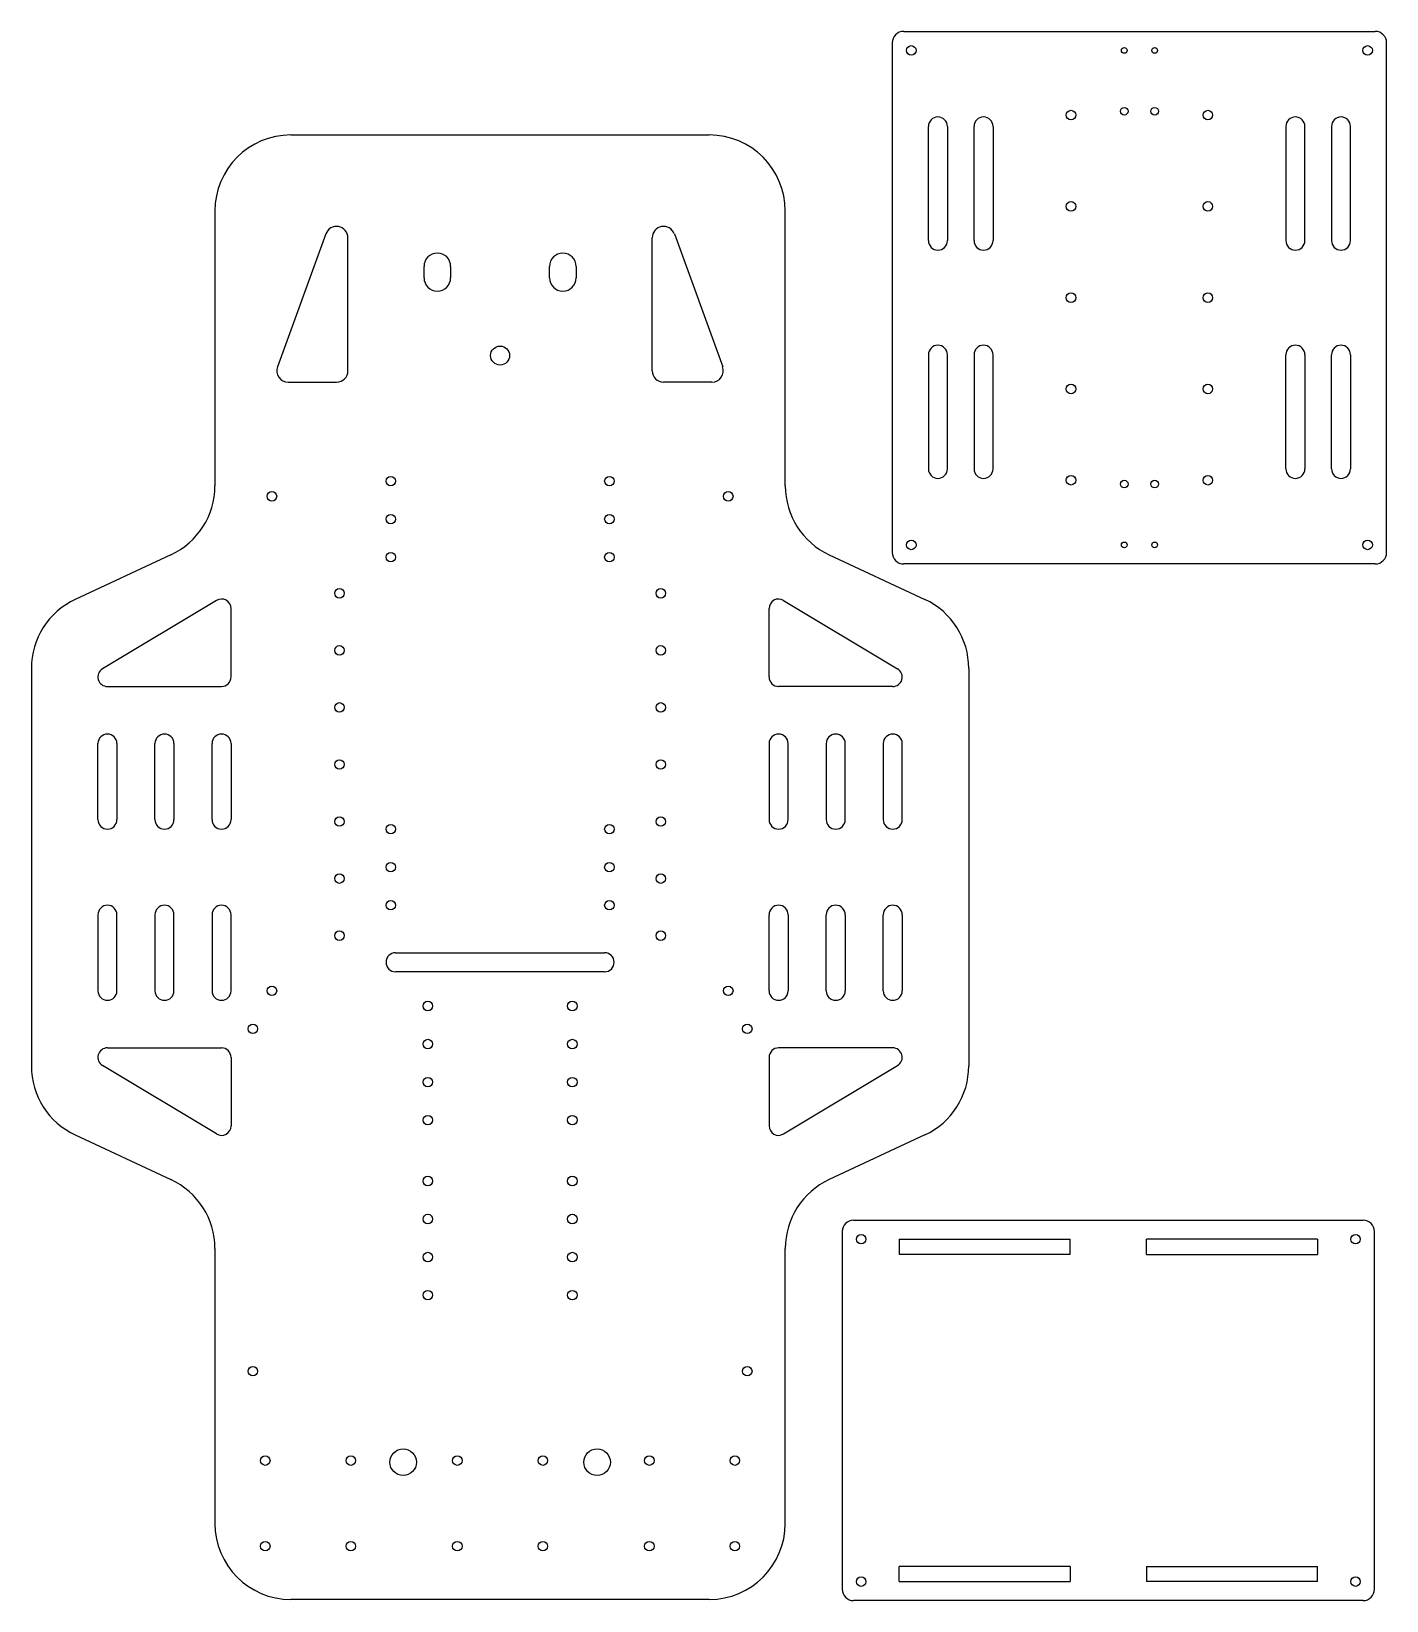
# Model space of a CAD drawing. Extents: x 26 to 382, y 413 to 825.
import ezdxf

# ---------------------------------------------------------------- set-up
doc = ezdxf.new("R2010")
doc.units = 0
doc.layers.get('0').update_dxf_attribs({"linetype": 'CONTINUOUS'})

msp = doc.modelspace()

# ---------------------------------------------------------------- linework, layer by layer
at = {"color": 0}
for p, q in [((255.33, 825.08), (379.33, 825.08)), ((252.33, 822.08), (252.33, 688.08)), ((382.33, 688.08), (382.33, 822.08)), ((94.2, 797.86), (204.2, 797.86)), ((261.83, 770.08), (261.83, 800.08)), ((266.83, 800.08), (266.83, 770.08)), ((273.83, 770.08), (273.83, 800.08)), ((278.83, 800.08), (278.83, 770.08)), ((355.83, 800.08), (355.83, 770.08)), ((360.83, 770.08), (360.83, 800.08)), ((367.83, 800.08), (367.83, 770.08)), ((372.83, 770.08), (372.83, 800.08)), ((74.2, 777.86), (74.2, 705.6)), ((224.2, 705.6), (224.2, 777.86)), ((103.38, 771.86), (90.66, 736.89)), ((195.02, 771.86), (207.73, 736.89)), ((109.2, 735.86), (109.2, 770.83)), ((189.2, 735.86), (189.2, 770.83)), ((129.2, 760.3), (129.2, 763.3)), ((136.2, 763.3), (136.2, 760.3)), ((162.2, 760.3), (162.2, 763.3)), ((169.2, 763.3), (169.2, 760.3)), ((261.83, 740.08), (261.83, 710.08)), ((266.83, 710.08), (266.83, 740.08)), ((273.83, 740.08), (273.83, 710.08)), ((278.83, 710.08), (278.83, 740.08)), ((355.83, 710.08), (355.83, 740.08)), ((360.83, 740.08), (360.83, 710.08)), ((367.83, 710.08), (367.83, 740.08)), ((372.83, 740.08), (372.83, 710.08)), ((93.48, 732.86), (106.2, 732.86)), ((204.91, 732.86), (192.2, 732.86)), ((62.65, 687.48), (37.49, 675.75)), ((235.74, 687.48), (260.9, 675.75)), ((379.33, 685.08), (255.33, 685.08)), ((74.66, 675.51), (44.66, 657.51)), ((78.45, 655.36), (78.45, 673.36)), ((219.95, 655.36), (219.95, 673.36)), ((223.73, 675.51), (253.73, 657.51)), ((25.95, 657.62), (25.95, 553.1)), ((272.45, 657.62), (272.45, 553.1)), ((45.95, 652.86), (75.95, 652.86)), ((252.45, 652.86), (222.45, 652.86)), ((43.45, 617.86), (43.45, 637.86)), ((48.45, 637.86), (48.45, 617.86)), ((58.45, 617.86), (58.45, 637.86)), ((63.45, 637.86), (63.45, 617.86)), ((73.45, 617.86), (73.45, 637.86)), ((78.45, 637.86), (78.45, 617.86)), ((219.95, 637.86), (219.95, 617.86)), ((224.95, 617.86), (224.95, 637.86)), ((234.95, 637.86), (234.95, 617.86)), ((239.95, 617.86), (239.95, 637.86)), ((249.95, 637.86), (249.95, 617.86)), ((254.95, 617.86), (254.95, 637.86)), ((43.45, 592.86), (43.45, 572.86)), ((48.45, 572.86), (48.45, 592.86)), ((58.45, 592.86), (58.45, 572.86)), ((63.45, 572.86), (63.45, 592.86)), ((73.45, 592.86), (73.45, 572.86)), ((78.45, 572.86), (78.45, 592.86)), ((219.95, 572.86), (219.95, 592.86)), ((224.95, 592.86), (224.95, 572.86)), ((234.95, 572.86), (234.95, 592.86)), ((239.95, 592.86), (239.95, 572.86)), ((249.95, 572.86), (249.95, 592.86)), ((254.95, 592.86), (254.95, 572.86)), ((121.7, 582.86), (176.7, 582.86)), ((176.7, 577.86), (121.7, 577.86)), ((45.95, 557.86), (75.95, 557.86)), ((252.45, 557.86), (222.45, 557.86)), ((74.66, 535.22), (44.66, 553.22)), ((78.45, 555.36), (78.45, 537.36)), ((219.95, 555.36), (219.95, 537.36)), ((223.73, 535.22), (253.73, 553.22)), ((37.49, 534.98), (62.65, 523.25)), ((260.9, 534.98), (235.74, 523.25)), ((242.15, 512.55), (376.15, 512.55)), ((239.15, 509.55), (239.15, 415.55)), ((254.15, 507.55), (254.15, 503.55)), ((254.15, 507.55), (299.15, 507.55)), ((299.15, 503.55), (299.15, 507.55)), ((364.15, 507.55), (319.15, 507.55)), ((319.15, 503.55), (319.15, 507.55)), ((364.15, 507.55), (364.15, 503.55)), ((379.15, 415.55), (379.15, 509.55)), ((74.2, 505.12), (74.2, 432.86)), ((224.2, 432.86), (224.2, 505.12)), ((299.15, 503.55), (254.15, 503.55)), ((319.15, 503.55), (364.15, 503.55)), ((254.15, 417.55), (254.15, 421.55)), ((299.15, 421.55), (254.15, 421.55)), ((299.15, 421.55), (299.15, 417.55)), ((319.15, 421.55), (364.15, 421.55)), ((319.15, 421.55), (319.15, 417.55)), ((364.15, 417.55), (364.15, 421.55)), ((254.15, 417.55), (299.15, 417.55)), ((364.15, 417.55), (319.15, 417.55)), ((204.2, 412.86), (94.2, 412.86)), ((376.15, 412.55), (242.15, 412.55))]:
    msp.add_line(p, q, dxfattribs=at)
for centre, radius in [((257.33, 820.08), 1.25), ((377.33, 820.08), 1.25), ((313.33, 820.08), 0.75), ((321.33, 820.08), 0.75), ((313.33, 804.08), 1), ((321.33, 804.08), 1), ((299.33, 803.08), 1.25), ((335.33, 803.08), 1.25), ((299.33, 779.08), 1.25), ((335.33, 779.08), 1.25), ((299.33, 755.08), 1.25), ((335.33, 755.08), 1.25), ((149.2, 739.86), 2.5), ((299.33, 731.08), 1.25), ((335.33, 731.08), 1.25), ((120.45, 706.86), 1.25), ((177.95, 706.86), 1.25), ((299.33, 707.08), 1.25), ((313.33, 706.08), 1), ((321.33, 706.08), 1), ((335.33, 707.08), 1.25), ((89.2, 702.86), 1.25), ((209.2, 702.86), 1.25), ((120.45, 696.86), 1.25), ((177.95, 696.86), 1.25), ((257.33, 690.08), 1.25), ((313.33, 690.08), 0.75), ((321.33, 690.08), 0.75), ((377.33, 690.08), 1.25), ((120.45, 686.86), 1.25), ((177.95, 686.86), 1.25), ((106.95, 677.36), 1.25), ((191.45, 677.36), 1.25), ((106.95, 662.36), 1.25), ((191.45, 662.36), 1.25), ((106.95, 647.36), 1.25), ((191.45, 647.36), 1.25), ((106.95, 632.36), 1.25), ((191.45, 632.36), 1.25), ((106.95, 617.36), 1.25), ((120.45, 615.36), 1.25), ((177.95, 615.36), 1.25), ((191.45, 617.36), 1.25), ((120.45, 605.36), 1.25), ((177.95, 605.36), 1.25), ((106.95, 602.36), 1.25), ((191.45, 602.36), 1.25), ((120.45, 595.36), 1.25), ((177.95, 595.36), 1.25), ((106.95, 587.36), 1.25), ((191.45, 587.36), 1.25), ((89.2, 572.86), 1.25), ((209.2, 572.86), 1.25), ((130.2, 568.86), 1.25), ((168.2, 568.86), 1.25), ((84.2, 562.86), 1.25), ((214.2, 562.86), 1.25), ((130.2, 558.86), 1.25), ((168.2, 558.86), 1.25), ((130.2, 548.86), 1.25), ((168.2, 548.86), 1.25), ((130.2, 538.86), 1.25), ((168.2, 538.86), 1.25), ((130.2, 522.86), 1.25), ((168.2, 522.86), 1.25), ((130.2, 512.86), 1.25), ((168.2, 512.86), 1.25), ((244.15, 507.55), 1.25), ((374.15, 507.55), 1.25), ((130.2, 502.86), 1.25), ((168.2, 502.86), 1.25), ((130.2, 492.86), 1.25), ((168.2, 492.86), 1.25), ((84.2, 472.86), 1.25), ((214.2, 472.86), 1.25), ((87.45, 449.36), 1.25), ((109.95, 449.36), 1.25), ((123.7, 448.93), 3.5), ((137.95, 449.36), 1.25), ((160.45, 449.36), 1.25), ((174.7, 448.93), 3.5), ((188.45, 449.36), 1.25), ((210.95, 449.36), 1.25), ((87.45, 426.86), 1.25), ((109.95, 426.86), 1.25), ((137.95, 426.86), 1.25), ((160.45, 426.86), 1.25), ((188.45, 426.86), 1.25), ((210.95, 426.86), 1.25), ((244.15, 417.55), 1.25), ((374.15, 417.55), 1.25)]:
    msp.add_circle(centre, radius, dxfattribs=at)
for centre, radius, start, end in [((255.33, 822.08), 3, 90, 180), ((379.33, 822.08), 3, 0, 90), ((264.33, 800.08), 2.5, 0, 180), ((276.33, 800.08), 2.5, 0, 180), ((358.33, 800.08), 2.5, 0, 180), ((370.33, 800.08), 2.5, 0, 180), ((94.2, 777.86), 20, 90, 180), ((204.2, 777.86), 20, 0, 90), ((106.2, 770.83), 3, 0, 160.0169), ((192.2, 770.83), 3, 19.9831, 180), ((264.33, 770.08), 2.5, 180, 360), ((276.33, 770.08), 2.5, 180, 0), ((358.33, 770.08), 2.5, 180, 0), ((370.33, 770.08), 2.5, 180, 360), ((132.7, 763.3), 3.5, 0, 180), ((165.7, 763.3), 3.5, 0, 180), ((132.7, 760.3), 3.5, 180, 360), ((165.7, 760.3), 3.5, 180, 360), ((264.33, 740.08), 2.5, 0, 180), ((276.33, 740.08), 2.5, 0, 180), ((358.33, 740.08), 2.5, 0, 180), ((370.33, 740.08), 2.5, 0, 180), ((93.48, 735.86), 3, 160.0169, 270), ((106.2, 735.86), 3, 270, 360), ((192.2, 735.86), 3, 180, 270), ((204.91, 735.86), 3, 270, 19.9831), ((264.33, 710.08), 2.5, 180, 360), ((276.33, 710.08), 2.5, 180, 360), ((358.33, 710.08), 2.5, 180, 360), ((370.33, 710.08), 2.5, 180, 360), ((54.2, 705.6), 20, 295, 360), ((244.2, 705.6), 20, 180, 245), ((255.33, 688.08), 3, 180, 270), ((379.33, 688.08), 3, 270, 360), ((45.95, 657.62), 20, 115, 180), ((75.95, 673.36), 2.5, 0, 120.9638), ((222.45, 673.36), 2.5, 59.0362, 180), ((252.45, 657.62), 20, 0, 65), ((45.95, 655.36), 2.5, 120.9638, 270), ((252.45, 655.36), 2.5, 270, 59.0362), ((75.95, 655.36), 2.5, 270, 360), ((222.45, 655.36), 2.5, 180, 270), ((45.95, 637.86), 2.5, 0, 180), ((60.95, 637.86), 2.5, 0, 180), ((75.95, 637.86), 2.5, 0, 180), ((222.45, 637.86), 2.5, 0, 180), ((237.45, 637.86), 2.5, 0, 180), ((252.45, 637.86), 2.5, 0, 180), ((45.95, 617.86), 2.5, 180, 0), ((60.95, 617.86), 2.5, 180, 0), ((75.95, 617.86), 2.5, 180, 0), ((222.45, 617.86), 2.5, 180, 0), ((237.45, 617.86), 2.5, 180, 0), ((252.45, 617.86), 2.5, 180, 0), ((45.95, 592.86), 2.5, 360, 180), ((60.95, 592.86), 2.5, 0, 180), ((75.95, 592.86), 2.5, 0, 180), ((222.45, 592.86), 2.5, 0, 180), ((237.45, 592.86), 2.5, 0, 180), ((252.45, 592.86), 2.5, 360, 180), ((121.7, 580.36), 2.5, 90, 270), ((176.7, 580.36), 2.5, 270, 90), ((45.95, 572.86), 2.5, 180, 0), ((60.95, 572.86), 2.5, 180, 360), ((75.95, 572.86), 2.5, 180, 0), ((222.45, 572.86), 2.5, 180, 0), ((237.45, 572.86), 2.5, 180, 360), ((252.45, 572.86), 2.5, 180, 0), ((45.95, 555.36), 2.5, 90, 239.0362), ((75.95, 555.36), 2.5, 0, 90), ((222.45, 555.36), 2.5, 90, 180), ((252.45, 555.36), 2.5, 300.9638, 90), ((45.95, 553.1), 20, 180, 245), ((252.45, 553.1), 20, 295, 360), ((75.95, 537.36), 2.5, 239.0362, 360), ((222.45, 537.36), 2.5, 180, 300.9638), ((54.2, 505.12), 20, 0, 65), ((244.2, 505.12), 20, 115, 180), ((242.15, 509.55), 3, 90, 180), ((376.15, 509.55), 3, 0, 90), ((94.2, 432.86), 20, 180, 270), ((204.2, 432.86), 20, 270, 360), ((242.15, 415.55), 3, 180, 270), ((376.15, 415.55), 3, 270, 360)]:
    msp.add_arc(centre, radius, start, end, dxfattribs=at)

doc.saveas('drawing.dxf')
